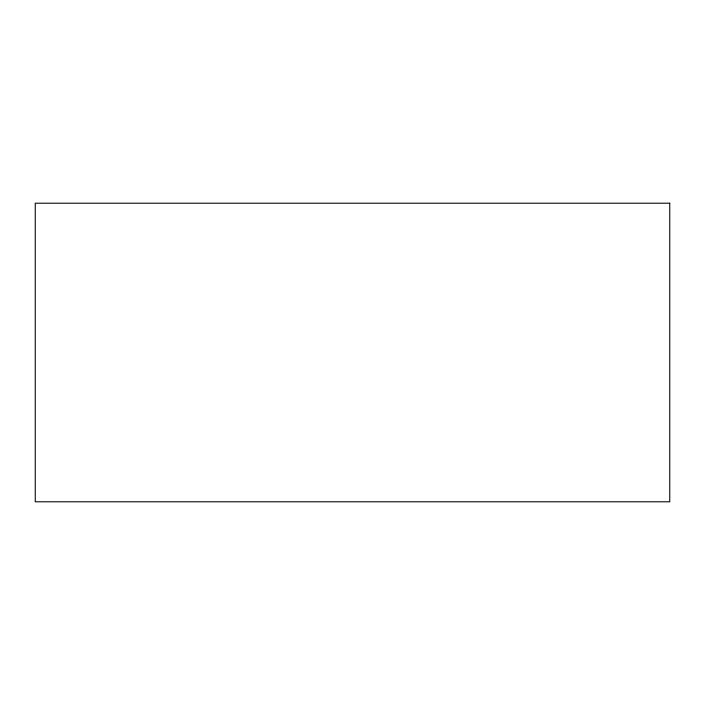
<?xml version="1.0" encoding="UTF-8"?>
<svg xmlns="http://www.w3.org/2000/svg" width="705" height="705" viewBox="0 0 705 705"><rect width="100%" height="100%" fill="white"/><g stroke="black" fill="none" stroke-linecap="round" stroke-linejoin="round"><path stroke-width="1.06" d="M669.75 203.207L35.25 203.207L35.25 501.793L669.75 501.793L669.75 203.207"/></g></svg>
